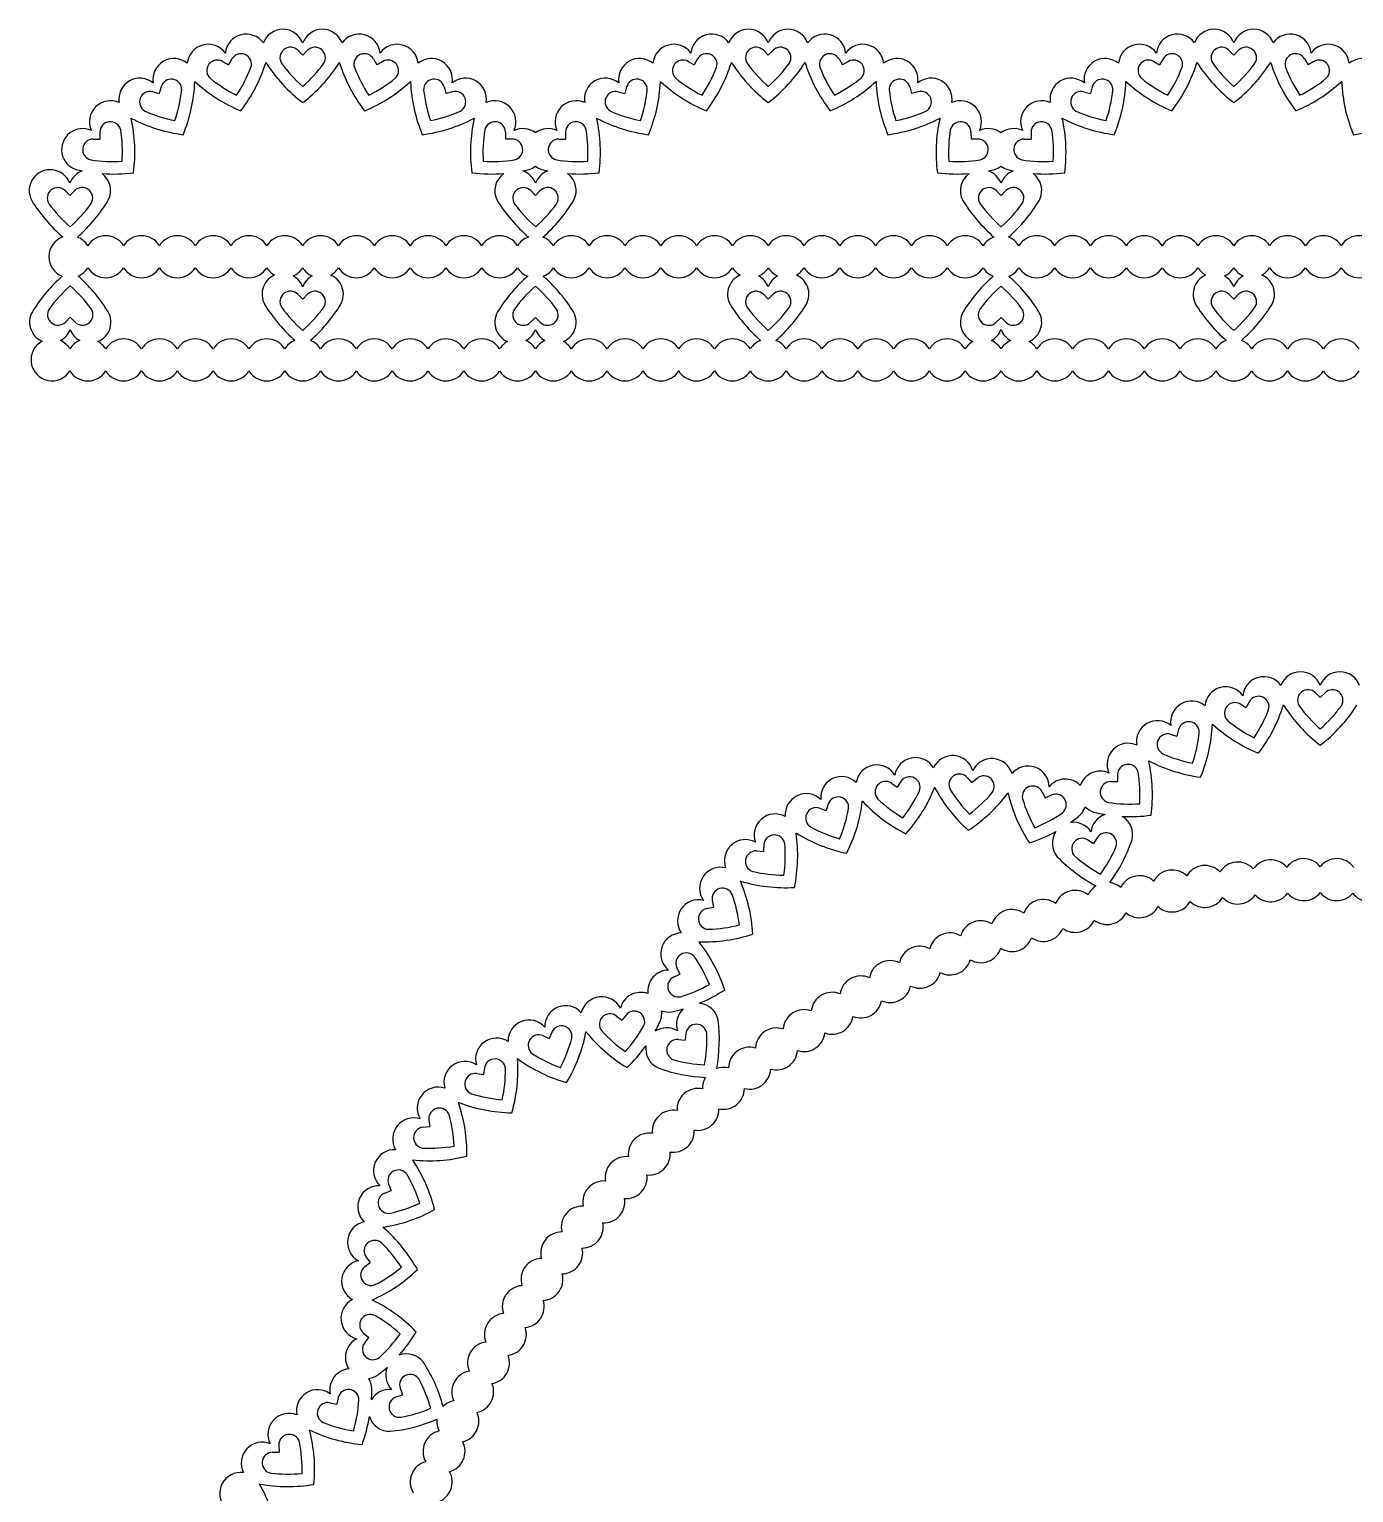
# Model space of a CAD drawing. Extents: x 452 to 770, y 213 to 497.
# Drawn here: x 451.9 to 578.1, y 357.2 to 496.6 of the extents above; entities that cross this region are included whole.
import ezdxf

# ---------------------------------------------------------------- set-up
doc = ezdxf.new("R2010")
doc.units = 0
doc.layers.get('0').update_dxf_attribs({"linetype": 'CONTINUOUS'})

msp = doc.modelspace()

# ---------------------------------------------------------------- linework, layer by layer
for p, q in [((471.229486, 493.764374), (470.904661, 493.203459)), ((477.516498, 494.592075), (477.975429, 494.134343)), ((478.434361, 494.592075), (477.975429, 494.134343)), ((484.721373, 493.764374), (485.046197, 493.203459)), ((515.58704, 493.764301), (515.262215, 493.203385)), ((521.874052, 494.592001), (522.332983, 494.13427)), ((522.791915, 494.592001), (522.332983, 494.13427)), ((529.078927, 493.764301), (529.403752, 493.203385)), ((559.944594, 493.764227), (559.619769, 493.203312)), ((566.231606, 494.591928), (566.690537, 494.134196)), ((567.149469, 494.591928), (566.690537, 494.134196)), ((573.436481, 493.764227), (573.761306, 493.203312)), ((470.342898, 493.526814), (470.904661, 493.203459)), ((485.607961, 493.526814), (485.046197, 493.203459)), ((514.700452, 493.52674), (515.262215, 493.203385)), ((529.965515, 493.52674), (529.403752, 493.203385)), ((559.058006, 493.526667), (559.619769, 493.203312)), ((574.323069, 493.526667), (573.761306, 493.203312)), ((464.484335, 491.100117), (464.315754, 490.474244)), ((491.466524, 491.100117), (491.635104, 490.474244)), ((508.841889, 491.100044), (508.673308, 490.474171)), ((535.824078, 491.100044), (535.992658, 490.474171)), ((553.199443, 491.09997), (553.030863, 490.474097)), ((463.689442, 490.641186), (464.315754, 490.474244)), ((492.261417, 490.641186), (491.635104, 490.474244)), ((508.046996, 490.641112), (508.673308, 490.474171)), ((536.618971, 490.641112), (535.992658, 490.474171)), ((552.40455, 490.641039), (553.030863, 490.474097)), ((458.65858, 486.78087), (458.657732, 486.132691)), ((497.292279, 486.78087), (497.293127, 486.132691)), ((503.016134, 486.780796), (503.015286, 486.132617)), ((541.649833, 486.780796), (541.650681, 486.132617)), ((547.373688, 486.780723), (547.37284, 486.132544)), ((458.009553, 486.131842), (458.657732, 486.132691)), ((497.941306, 486.131842), (497.293127, 486.132691)), ((502.367107, 486.131769), (503.015286, 486.132617)), ((542.29886, 486.131769), (541.650681, 486.132617)), ((546.724661, 486.131695), (547.37284, 486.132544)), ((455.341284, 481.217089), (455.802579, 480.76174)), ((456.259135, 481.221841), (455.802579, 480.76174)), ((499.698866, 481.216274), (500.160164, 480.760927)), ((500.616717, 481.221031), (500.160164, 480.760927)), ((544.05642, 481.2162), (544.517718, 480.760853)), ((544.974271, 481.220957), (544.517718, 480.760853)), ((477.516498, 471.344581), (477.975429, 470.886849)), ((478.434361, 471.344581), (477.975429, 470.886849)), ((521.874052, 471.344507), (522.332983, 470.886776)), ((522.791915, 471.344507), (522.332983, 470.886776)), ((566.231606, 471.344434), (566.690537, 470.886702)), ((567.149469, 471.344434), (566.690537, 470.886702)), ((455.369042, 468.691787), (455.827976, 469.149516)), ((456.286905, 468.691781), (455.827976, 469.149516)), ((499.695252, 468.679399), (500.154184, 469.13713)), ((500.613116, 468.679399), (500.154184, 469.13713)), ((544.052806, 468.679325), (544.511738, 469.137057)), ((544.97067, 468.679325), (544.511738, 469.137057)), ((567.29353, 432.308274), (567.855293, 431.984919)), ((568.180118, 432.545835), (567.855293, 431.984919)), ((574.46713, 433.373536), (574.926061, 432.915804)), ((575.384993, 433.373536), (574.926061, 432.915804)), ((561.434967, 429.881578), (561.266386, 429.255705)), ((560.640074, 429.422646), (561.266386, 429.255705)), ((541.309133, 425.287988), (541.732575, 424.79724)), ((555.609212, 425.56233), (555.608364, 424.914151)), ((534.075985, 424.761789), (534.612014, 424.397358)), ((534.977847, 424.93243), (534.612014, 424.397358)), ((542.22443, 425.219396), (541.732575, 424.79724)), ((548.432008, 423.92418), (548.714007, 423.34056)), ((554.960185, 424.913303), (555.608364, 424.914151)), ((528.052457, 422.779689), (527.837576, 422.168164)), ((549.298364, 423.621029), (548.714007, 423.34056)), ((527.225491, 422.381443), (527.837576, 422.168164)), ((521.2245, 418.309168), (521.87093, 418.261575)), ((521.920214, 418.907878), (521.87093, 418.261575)), ((552.779305, 419.356778), (553.328585, 419.012644)), ((553.674155, 419.561022), (553.328585, 419.012644)), ((516.481971, 412.822481), (517.118692, 412.943818)), ((516.999021, 413.580855), (517.118692, 412.943818)), ((513.624249, 407.161647), (513.904719, 406.57729)), ((513.321098, 406.295291), (513.904719, 406.57729)), ((507.868578, 402.571653), (508.375874, 402.168183)), ((508.78067, 402.674421), (508.375874, 402.168183)), ((500.859356, 400.709901), (501.453791, 400.451477)), ((501.713771, 401.045234), (501.453791, 400.451477)), ((513.767079, 400.342787), (514.411277, 400.271057)), ((514.484693, 400.915065), (514.411277, 400.271057)), ((495.309334, 397.642513), (495.211889, 397.0017)), ((494.570824, 397.097467), (495.211889, 397.0017)), ((489.431535, 391.980532), (490.075543, 392.053948)), ((490.003813, 392.698146), (490.075543, 392.053948)), ((486.158769, 386.549084), (486.394786, 385.945402)), ((485.791723, 385.707806), (486.394786, 385.945402)), ((484.036236, 379.614377), (484.420455, 379.092349)), ((483.899436, 378.706765), (484.420455, 379.092349)), ((483.780862, 372.366611), (484.287099, 371.961815)), ((483.88363, 371.454519), (484.287099, 371.961815)), ((487.266385, 367.111968), (487.479664, 366.499882)), ((480.586705, 365.733877), (481.218822, 365.590471)), ((481.363882, 366.22221), (481.218822, 365.590471)), ((486.868139, 366.285002), (487.479664, 366.499882)), ((475.703703, 361.688151), (475.727092, 361.040394)), ((475.079398, 361.01531), (475.727092, 361.040394))]:
    msp.add_line(p, q)
for centre, radius, start, end in [((476.100429, 494.592075), 2, 20.364135, 159.547781), ((479.850429, 494.592075), 2, 20.452219, 159.635865), ((520.457983, 494.592001), 2, 20.364135, 159.547781), ((524.207983, 494.592001), 2, 20.452219, 159.635865), ((564.815537, 494.591928), 2, 20.364135, 159.547781), ((568.565537, 494.591928), 2, 20.452219, 159.635865), ((468.975081, 493.160308), 2, 35.364135, 174.547781), ((472.597303, 494.13088), 2, 35.452219, 174.635865), ((483.353556, 494.13088), 2, 5.364135, 144.547781), ((486.975778, 493.160308), 2, 5.452219, 144.635865), ((513.332635, 493.160235), 2, 35.364135, 174.547781), ((516.954857, 494.130806), 2, 35.452219, 174.635865), ((527.71111, 494.130806), 2, 5.364135, 144.547781), ((531.333332, 493.160235), 2, 5.452219, 144.635865), ((557.690189, 493.160161), 2, 35.364135, 174.547781), ((561.312411, 494.130733), 2, 35.452219, 174.635865), ((572.068664, 494.130733), 2, 5.364135, 144.547781), ((575.690886, 493.160161), 2, 5.452219, 144.635865), ((465.710686, 491.808152), 2, 50.452219, 189.635865), ((469.844032, 492.660134), 1, 60.074998, 227.272929), ((472.094856, 493.263241), 1, 342.727071, 149.925002), ((476.810317, 493.884043), 1, 45.074998, 212.272929), ((479.140542, 493.884043), 1, 327.727071, 134.925002), ((483.856003, 493.263241), 1, 30.074998, 197.272929), ((486.106827, 492.660134), 1, 312.727071, 119.925002), ((490.240173, 491.808152), 2, 350.364135, 129.547781), ((510.06824, 491.808078), 2, 50.452219, 189.635865), ((514.201586, 492.660061), 1, 60.074998, 227.272929), ((516.45241, 493.263167), 1, 342.727071, 149.925002), ((521.167871, 493.88397), 1, 45.074998, 212.272929), ((523.498096, 493.88397), 1, 327.727071, 134.925002), ((528.213557, 493.263167), 1, 30.074998, 197.272929), ((530.464381, 492.660061), 1, 312.727071, 119.925002), ((534.597727, 491.808078), 2, 350.364135, 129.547781), ((554.425794, 491.808005), 2, 50.452219, 189.635865), ((558.55914, 492.659987), 1, 60.074998, 227.272929), ((560.809964, 493.263094), 1, 342.727071, 149.925002), ((565.525425, 493.883896), 1, 45.074998, 212.272929), ((567.85565, 493.883896), 1, 327.727071, 134.925002), ((572.571111, 493.263094), 1, 30.074998, 197.272929), ((574.821935, 492.659987), 1, 312.727071, 119.925002), ((578.955281, 491.808005), 2, 350.364135, 129.547781), ((460.326281, 497.872741), 13.636709, 326.351366, 338.912375), ((460.332156, 497.850817), 14.811709, 322.464095, 342.531587), ((472.597303, 494.13088), 2, 338.708037, 339.547781), ((476.100429, 494.592075), 2, 215.452219, 216.291963), ((486.984861, 501.359712), 14.811709, 212.468413, 232.535905), ((486.984861, 501.382409), 13.636709, 216.087625, 228.648634), ((468.965998, 501.359712), 14.811709, 307.464095, 327.531587), ((468.965998, 501.382409), 13.636709, 311.351366, 323.912375), ((479.850429, 494.592075), 2, 323.708037, 324.547781), ((483.353556, 494.13088), 2, 200.452219, 201.291963), ((495.618703, 497.850817), 14.811709, 197.468413, 217.535905), ((495.624577, 497.872741), 13.636709, 201.087625, 213.648634), ((504.683836, 497.872667), 13.636709, 326.351366, 338.912375), ((504.68971, 497.850743), 14.811709, 322.464095, 342.531587), ((516.954857, 494.130806), 2, 338.708037, 339.547781), ((520.457983, 494.592001), 2, 215.452219, 216.291963), ((531.342415, 501.359638), 14.811709, 212.468413, 232.535905), ((531.342415, 501.382336), 13.636709, 216.087625, 228.648634), ((513.323552, 501.359638), 14.811709, 307.464095, 327.531587), ((513.323552, 501.382336), 13.636709, 311.351366, 323.912375), ((524.207983, 494.592001), 2, 323.708037, 324.547781), ((527.71111, 494.130806), 2, 200.452219, 201.291963), ((539.976257, 497.850743), 14.811709, 197.468413, 217.535905), ((539.982131, 497.872667), 13.636709, 201.087625, 213.648634), ((549.04139, 497.872594), 13.636709, 326.351366, 338.912375), ((549.047264, 497.85067), 14.811709, 322.464095, 342.531587), ((561.312411, 494.130733), 2, 338.708037, 339.547781), ((564.815537, 494.591928), 2, 215.452219, 216.291963), ((575.699969, 501.359565), 14.811709, 212.468413, 232.535905), ((575.699969, 501.382262), 13.636709, 216.087625, 228.648634), ((557.681106, 501.359565), 14.811709, 307.464095, 327.531587), ((557.681106, 501.382262), 13.636709, 311.351366, 323.912375), ((568.565537, 494.591928), 2, 323.708037, 324.547781), ((572.068664, 494.130733), 2, 200.452219, 201.291963), ((584.333811, 497.85067), 14.811709, 197.468413, 217.535905), ((584.339685, 497.872594), 13.636709, 201.087625, 213.648634), ((462.463091, 489.933152), 2, 50.364135, 189.547781), ((465.449921, 490.840034), 1, 357.727071, 164.925002), ((452.889325, 492.246538), 13.636709, 341.351366, 353.912375), ((452.900674, 492.226881), 14.811709, 337.464095, 357.531587), ((465.710686, 491.808152), 2, 353.708037, 354.547781), ((468.975081, 493.160308), 2, 230.452219, 231.291963), ((477.737041, 502.514441), 14.811709, 227.468413, 247.535905), ((477.731166, 502.536366), 13.636709, 231.087625, 243.648634), ((478.213818, 502.514441), 14.811709, 292.464095, 312.531587), ((478.219693, 502.536366), 13.636709, 296.351366, 308.912375), ((486.975778, 493.160308), 2, 308.708037, 309.547781), ((490.240173, 491.808152), 2, 185.452219, 186.291963), ((503.050185, 492.226881), 14.811709, 182.468413, 202.535905), ((490.500938, 490.840034), 1, 15.074998, 182.272929), ((503.061534, 492.246538), 13.636709, 186.087625, 198.648634), ((493.487768, 489.933152), 2, 350.452219, 129.635865), ((506.820645, 489.933078), 2, 50.364135, 189.547781), ((509.807475, 490.839961), 1, 357.727071, 164.925002), ((497.246879, 492.246465), 13.636709, 341.351366, 353.912375), ((497.258228, 492.226808), 14.811709, 337.464095, 357.531587), ((510.06824, 491.808078), 2, 353.708037, 354.547781), ((513.332635, 493.160235), 2, 230.452219, 231.291963), ((522.094595, 502.514368), 14.811709, 227.468413, 247.535905), ((522.08872, 502.536292), 13.636709, 231.087625, 243.648634), ((522.571372, 502.514368), 14.811709, 292.464095, 312.531587), ((522.577247, 502.536292), 13.636709, 296.351366, 308.912375), ((531.333332, 493.160235), 2, 308.708037, 309.547781), ((534.597727, 491.808078), 2, 185.452219, 186.291963), ((547.407739, 492.226808), 14.811709, 182.468413, 202.535905), ((534.858492, 490.839961), 1, 15.074998, 182.272929), ((547.419088, 492.246465), 13.636709, 186.087625, 198.648634), ((537.845322, 489.933078), 2, 350.452219, 129.635865), ((551.178199, 489.933005), 2, 50.364135, 189.547781), ((554.165029, 490.839887), 1, 357.727071, 164.925002), ((541.604433, 492.246391), 13.636709, 341.351366, 353.912375), ((541.615782, 492.226735), 14.811709, 337.464095, 357.531587), ((554.425794, 491.808005), 2, 353.708037, 354.547781), ((557.690189, 493.160161), 2, 230.452219, 231.291963), ((566.452149, 502.514294), 14.811709, 227.468413, 247.535905), ((566.446274, 502.536219), 13.636709, 231.087625, 243.648634), ((566.928926, 502.514294), 14.811709, 292.464095, 312.531587), ((566.934801, 502.536219), 13.636709, 296.351366, 308.912375), ((575.690886, 493.160161), 2, 308.708037, 309.547781), ((578.955281, 491.808005), 2, 185.452219, 186.291963), ((591.765293, 492.226735), 14.811709, 182.468413, 202.535905), ((459.659892, 487.782181), 2, 65.452219, 204.635865), ((463.431888, 489.674922), 1, 75.074998, 242.272929), ((492.518971, 489.674922), 1, 297.727071, 104.925002), ((496.290967, 487.782181), 2, 335.364135, 114.547781), ((504.017446, 487.782108), 2, 65.452219, 204.635865), ((507.789442, 489.674849), 1, 75.074998, 242.272929), ((536.876525, 489.674849), 1, 297.727071, 104.925002), ((540.648521, 487.782108), 2, 335.364135, 114.547781), ((548.375, 487.782034), 2, 65.452219, 204.635865), ((552.146996, 489.674775), 1, 75.074998, 242.272929), ((462.463091, 489.933152), 2, 245.452219, 246.291963), ((459.659892, 487.782181), 2, 8.708037, 9.547781), ((447.177995, 484.871168), 14.811709, 352.464095, 12.531587), ((468.505466, 501.236313), 14.811709, 242.468413, 262.535905), ((468.494118, 501.255969), 13.636709, 246.087625, 258.648634), ((487.445392, 501.236313), 14.811709, 277.464095, 297.531587), ((487.456741, 501.255969), 13.636709, 281.351366, 293.912375), ((508.772864, 484.871168), 14.811709, 167.468413, 187.535905), ((493.487768, 489.933152), 2, 293.708037, 294.547781), ((496.290967, 487.782181), 2, 170.452219, 171.291963), ((504.017446, 487.782108), 2, 8.708037, 9.547781), ((506.820645, 489.933078), 2, 245.452219, 246.291963), ((491.535549, 484.871095), 14.811709, 352.464095, 12.531587), ((512.86302, 501.236239), 14.811709, 242.468413, 262.535905), ((512.851672, 501.255896), 13.636709, 246.087625, 258.648634), ((531.802946, 501.236239), 14.811709, 277.464095, 297.531587), ((531.814295, 501.255896), 13.636709, 281.351366, 293.912375), ((553.130418, 484.871095), 14.811709, 167.468413, 187.535905), ((537.845322, 489.933078), 2, 293.708037, 294.547781), ((540.648521, 487.782108), 2, 170.452219, 171.291963), ((551.178199, 489.933005), 2, 245.452219, 246.291963), ((548.375, 487.782034), 2, 8.708037, 9.547781), ((535.893103, 484.871021), 14.811709, 352.464095, 12.531587), ((557.220575, 501.236166), 14.811709, 242.468413, 262.535905), ((557.209226, 501.255822), 13.636709, 246.087625, 258.648634), ((576.1605, 501.236166), 14.811709, 277.464095, 297.531587), ((457.008241, 485.130531), 2, 65.364135, 252.452439), ((459.658579, 486.779561), 1, 12.727071, 179.925002), ((447.161945, 484.887218), 13.636709, 356.351366, 8.912375), ((508.788914, 484.887218), 13.636709, 171.087625, 183.648634), ((496.292279, 486.779561), 1, 0.074998, 167.272929), ((498.942617, 485.130531), 2, 52.712227, 114.635865), ((501.365795, 485.130457), 2, 65.364135, 127.284298), ((504.016133, 486.779487), 1, 12.727071, 179.925002), ((491.519499, 484.887144), 13.636709, 356.351366, 8.912375), ((553.146468, 484.887144), 13.636709, 171.087625, 183.648634), ((540.649833, 486.779487), 1, 0.074998, 167.272929), ((543.300171, 485.130457), 2, 53.480725, 114.635865), ((545.723349, 485.130384), 2, 65.364135, 127.284298), ((548.373688, 486.779414), 1, 12.727071, 179.925002), ((535.877053, 484.887071), 13.636709, 356.351366, 8.912375), ((458.010862, 485.131843), 1, 90.074998, 257.272929), ((497.939997, 485.131843), 1, 282.727071, 89.925002), ((502.368416, 485.13177), 1, 90.074998, 257.272929), ((542.297551, 485.13177), 1, 282.727071, 89.925002), ((546.72597, 485.131696), 1, 90.074998, 257.272929), ((459.903205, 497.628477), 13.636709, 261.087625, 273.648634), ((496.047654, 497.628477), 13.636709, 266.351366, 278.912375), ((504.260759, 497.628404), 13.636709, 261.087625, 273.648634), ((540.405208, 497.628404), 13.636709, 266.351366, 278.912375), ((548.618313, 497.628331), 13.636709, 261.087625, 273.648634), ((453.925235, 481.209759), 2, 20.660748, 207.749052), ((457.675184, 481.229172), 2, 110.783051, 159.932478), ((459.919255, 497.612428), 14.811709, 256.275989, 258.49692), ((459.919255, 497.612428), 14.811709, 265.904791, 277.535905), ((457.675184, 481.229172), 2, 332.844174, 53.617945), ((496.031604, 497.612428), 14.811709, 262.464095, 274.242035), ((498.282816, 481.208934), 2, 125.295678, 207.749409), ((496.031604, 497.612428), 14.811709, 281.386853, 283.724011), ((498.282816, 481.208934), 2, 20.661105, 70.33321), ((498.942617, 485.130531), 2, 287.547561, 307.284298), ((501.365795, 485.130457), 2, 232.712227, 252.452439), ((502.032766, 481.228371), 2, 110.783408, 159.932836), ((504.276809, 497.612354), 14.811709, 256.275989, 258.49692), ((504.276809, 497.612354), 14.811709, 265.904791, 277.535905), ((502.032766, 481.228371), 2, 332.844532, 53.618303), ((540.389158, 497.612354), 14.811709, 262.464095, 274.242035), ((542.64037, 481.20886), 2, 125.295678, 207.749409), ((540.389158, 497.612354), 14.811709, 281.386853, 283.724011), ((542.64037, 481.20886), 2, 20.661105, 70.33321), ((543.300171, 485.130457), 2, 287.547561, 307.286845), ((545.723349, 485.130384), 2, 232.712227, 252.452439), ((546.39032, 481.228297), 2, 110.783408, 159.932836), ((548.634363, 497.612281), 14.811709, 256.275989, 258.49692), ((548.634363, 497.612281), 14.811709, 256.275989, 258.49692), ((548.634363, 497.612281), 14.811709, 265.904791, 277.535905), ((546.39032, 481.228297), 2, 332.844532, 53.618303), ((454.638778, 480.505411), 1, 45.371612, 212.569542), ((456.968971, 480.517475), 1, 328.023684, 135.221615), ((498.996364, 480.504591), 1, 45.371969, 212.5699), ((501.326558, 480.516669), 1, 328.024042, 135.221972), ((543.353918, 480.504518), 1, 45.371969, 212.5699), ((545.684112, 480.516595), 1, 328.024042, 135.221972), ((464.774485, 488.033652), 14.811709, 211.572602, 229.321147), ((464.774367, 488.056349), 13.636709, 216.384238, 228.945248), ((446.755746, 487.963068), 13.636709, 311.647979, 324.208988), ((446.755864, 487.940371), 14.811709, 311.161488, 329.020624), ((509.132024, 488.032895), 14.811709, 211.572959, 229.321369), ((509.131906, 488.055592), 13.636709, 216.384596, 228.945605), ((491.113286, 487.962199), 13.636709, 311.648336, 324.209345), ((491.113404, 487.939502), 14.811709, 311.161706, 329.020982), ((553.489578, 488.032821), 14.811709, 211.572959, 229.321369), ((553.489461, 488.055519), 13.636709, 216.384596, 228.945605), ((535.47084, 487.962125), 13.636709, 311.648336, 324.209345), ((535.470958, 487.939428), 14.811709, 311.161706, 329.020982), ((459.208708, 474.917974), 2, 31.457143, 148.542857), ((462.620831, 474.917974), 2, 31.457143, 148.542857), ((466.032954, 474.917974), 2, 31.457143, 148.542857), ((469.445077, 474.917974), 2, 31.457143, 148.542857), ((472.8572, 474.917974), 2, 31.457143, 148.542857), ((476.269323, 474.917974), 2, 31.454675, 148.542857), ((479.681446, 474.917974), 2, 31.457143, 148.542857), ((483.093569, 474.917974), 2, 31.457143, 148.542857), ((486.505692, 474.917974), 2, 31.457143, 148.542857), ((489.917815, 474.917974), 2, 31.457143, 148.542857), ((493.329938, 474.917974), 2, 31.457143, 148.542857), ((496.742061, 474.917974), 2, 31.457143, 148.542857), ((503.566262, 474.917901), 2, 31.457143, 148.542857), ((506.978385, 474.917901), 2, 31.457143, 148.542857), ((510.390508, 474.917901), 2, 31.457143, 148.542857), ((513.802631, 474.917901), 2, 31.457143, 148.542857), ((517.214754, 474.917901), 2, 31.457143, 148.542857), ((520.626877, 474.917901), 2, 31.454675, 148.542857), ((524.039, 474.917901), 2, 31.457143, 148.542857), ((527.451123, 474.917901), 2, 31.457143, 148.542857), ((530.863246, 474.917901), 2, 31.457143, 148.542857), ((534.275369, 474.917901), 2, 31.457143, 148.542857), ((537.687492, 474.917901), 2, 31.457143, 148.542857), ((541.099615, 474.917901), 2, 31.457143, 148.542857), ((547.923816, 474.917827), 2, 31.457143, 148.542857), ((551.335939, 474.917827), 2, 31.457143, 148.542857), ((554.748062, 474.917827), 2, 31.457143, 148.542857), ((558.160185, 474.917827), 2, 31.457143, 148.542857), ((561.572308, 474.917827), 2, 31.457143, 148.542857), ((564.984431, 474.917827), 2, 31.454675, 148.542857), ((568.396554, 474.917827), 2, 31.457143, 148.542857), ((571.808677, 474.917827), 2, 31.457143, 148.542857), ((575.2208, 474.917827), 2, 31.457143, 148.542857), ((578.632923, 474.917827), 2, 31.457143, 148.542857), ((455.796653, 474.918787), 2, 109.776812, 248.610536), ((455.796653, 474.918787), 2, 31.456786, 69.26678), ((500.154184, 474.917974), 2, 109.775239, 148.542857), ((500.154184, 474.917974), 2, 31.457143, 69.265216), ((544.511738, 474.917901), 2, 109.775239, 148.542857), ((544.511738, 474.917901), 2, 31.457143, 69.265216), ((464.837362, 461.924091), 14.811709, 131.271009, 147.53123), ((455.796653, 474.918787), 2, 292.714405, 328.542499), ((446.8185, 461.924204), 14.811709, 32.468055, 48.830262), ((459.208708, 474.917974), 2, 211.457143, 328.542857), ((462.620831, 474.917974), 2, 211.457143, 328.542857), ((466.032954, 474.917974), 2, 211.457143, 328.542857), ((469.445077, 474.917974), 2, 211.457143, 328.542857), ((472.8572, 474.917974), 2, 211.457143, 328.542857), ((476.100429, 471.344581), 2, 113.869473, 216.291963), ((476.269323, 474.917974), 2, 211.457143, 240.718477), ((476.100429, 471.344581), 2, 20.364135, 60.718477), ((476.269323, 474.917974), 2, 293.869473, 328.545325), ((479.681446, 474.917974), 2, 211.457143, 246.132101), ((479.850429, 471.344581), 2, 119.282825, 159.635865), ((479.681446, 474.917974), 2, 299.282825, 328.542857), ((479.850429, 471.344581), 2, 323.708037, 66.132101), ((483.093569, 474.917974), 2, 211.457143, 328.542857), ((486.505692, 474.917974), 2, 211.457143, 328.542857), ((489.917815, 474.917974), 2, 211.457143, 328.542857), ((493.329938, 474.917974), 2, 211.457143, 328.542857), ((496.742061, 474.917974), 2, 211.457143, 328.542857), ((509.163615, 461.911762), 14.811709, 131.174398, 147.531587), ((500.154184, 474.917974), 2, 211.457143, 248.225647), ((500.154184, 474.917974), 2, 291.774353, 328.542857), ((491.144753, 461.911762), 14.811709, 32.468413, 48.825602), ((503.566262, 474.917901), 2, 211.457143, 328.542857), ((506.978385, 474.917901), 2, 211.457143, 328.542857), ((510.390508, 474.917901), 2, 211.457143, 328.542857), ((513.802631, 474.917901), 2, 211.457143, 328.542857), ((517.214754, 474.917901), 2, 211.457143, 328.542857), ((520.457983, 471.344507), 2, 113.869473, 216.291963), ((520.626877, 474.917901), 2, 211.457143, 240.718477), ((520.457983, 471.344507), 2, 20.364135, 60.718477), ((520.626877, 474.917901), 2, 293.869473, 328.545325), ((524.039, 474.917901), 2, 211.457143, 246.132101), ((524.207983, 471.344507), 2, 119.282825, 159.635865), ((524.039, 474.917901), 2, 299.282825, 328.542857), ((524.207983, 471.344507), 2, 323.708037, 66.132101), ((527.451123, 474.917901), 2, 211.457143, 328.542857), ((530.863246, 474.917901), 2, 211.457143, 328.542857), ((534.275369, 474.917901), 2, 211.457143, 328.542857), ((537.687492, 474.917901), 2, 211.457143, 328.542857), ((541.099615, 474.917901), 2, 211.457143, 328.542857), ((553.521169, 461.911688), 14.811709, 131.174398, 147.531587), ((544.511738, 474.917901), 2, 211.457143, 248.225647), ((544.511738, 474.917901), 2, 291.774353, 328.542857), ((535.502307, 461.911688), 14.811709, 32.468413, 48.825602), ((547.923816, 474.917827), 2, 211.457143, 328.542857), ((551.335939, 474.917827), 2, 211.457143, 328.542857), ((554.748062, 474.917827), 2, 211.457143, 328.542857), ((558.160185, 474.917827), 2, 211.457143, 328.542857), ((561.572308, 474.917827), 2, 211.457143, 328.542857), ((564.815537, 471.344434), 2, 113.869473, 216.291963), ((564.984431, 474.917827), 2, 211.457143, 240.718477), ((564.815537, 471.344434), 2, 20.364135, 60.718477), ((564.984431, 474.917827), 2, 293.869473, 328.545325), ((568.396554, 474.917827), 2, 211.457143, 246.132101), ((568.565537, 471.344434), 2, 119.282825, 159.635865), ((568.396554, 474.917827), 2, 299.282825, 328.542857), ((568.565537, 471.344434), 2, 323.708037, 66.132101), ((571.808677, 474.917827), 2, 211.457143, 328.542857), ((575.2208, 474.917827), 2, 211.457143, 328.542857), ((578.632923, 474.917827), 2, 211.457143, 328.542857), ((464.837362, 461.901394), 13.636709, 131.351008, 143.912017), ((446.8185, 461.901506), 13.636709, 36.087268, 48.648277), ((476.810317, 470.636549), 1, 45.074998, 212.272929), ((479.140542, 470.636549), 1, 327.727071, 134.925002), ((509.163615, 461.889064), 13.636709, 131.351366, 143.912375), ((491.144753, 461.889064), 13.636709, 36.087625, 48.648634), ((521.167871, 470.636476), 1, 45.074998, 212.272929), ((523.498096, 470.636476), 1, 327.727071, 134.925002), ((553.521169, 461.888991), 13.636709, 131.351366, 143.912375), ((535.502307, 461.888991), 13.636709, 36.087625, 48.648634), ((565.525425, 470.636402), 1, 45.074998, 212.272929), ((567.85565, 470.636402), 1, 327.727071, 134.925002), ((454.662866, 469.399823), 1, 147.726713, 314.924644), ((456.99309, 469.399809), 1, 225.074641, 32.272572), ((486.984861, 478.112218), 14.811709, 212.468413, 228.872012), ((486.984861, 478.134915), 13.636709, 216.087625, 228.648634), ((468.965998, 478.134915), 13.636709, 311.351366, 323.912375), ((468.965998, 478.112218), 14.811709, 311.127844, 327.531587), ((498.989072, 469.38743), 1, 147.727071, 314.925002), ((501.319296, 469.38743), 1, 225.074998, 32.272929), ((531.342415, 478.112144), 14.811709, 212.468413, 228.872012), ((531.342415, 478.134842), 13.636709, 216.087625, 228.648634), ((513.323552, 478.134842), 13.636709, 311.351366, 323.912375), ((513.323552, 478.112144), 14.811709, 311.127844, 327.531587), ((543.346626, 469.387357), 1, 147.727071, 314.925002), ((545.67685, 469.387357), 1, 225.074998, 32.272929), ((575.699969, 478.112071), 14.811709, 212.468413, 228.872012), ((575.699969, 478.134768), 13.636709, 216.087625, 228.648634), ((557.681106, 478.134768), 13.636709, 311.351366, 323.912375), ((557.681106, 478.112071), 14.811709, 311.127844, 327.531587), ((453.952973, 468.691796), 2, 143.70768, 246.318639), ((457.702973, 468.691773), 2, 292.58692, 36.291605), ((498.279184, 468.679399), 2, 143.708037, 246.492705), ((502.029184, 468.679399), 2, 293.504183, 36.291963), ((542.636738, 468.679325), 2, 143.708037, 246.492705), ((546.386738, 468.679325), 2, 293.504183, 36.291963), ((453.952973, 468.691796), 2, 298.062096, 339.635508), ((457.702973, 468.691773), 2, 200.363777, 241.036999), ((498.279184, 468.679399), 2, 298.903449, 339.635865), ((502.029184, 468.679399), 2, 200.364135, 241.096551), ((542.636738, 468.679325), 2, 298.903449, 339.635865), ((546.386738, 468.679325), 2, 200.364135, 241.096551), ((454.09053, 465.095333), 2, 118.062096, 328.542499), ((454.09053, 465.095333), 2, 31.456786, 66.318639), ((457.502653, 465.095312), 2, 112.58692, 148.542499), ((457.502653, 465.095312), 2, 31.456786, 61.036999), ((460.914769, 465.094509), 2, 31.457143, 148.542857), ((464.326892, 465.094509), 2, 31.457143, 148.542857), ((467.739015, 465.094509), 2, 31.457143, 148.542857), ((471.151138, 465.094509), 2, 31.457143, 148.542857), ((474.563261, 465.094509), 2, 31.457143, 148.542857), ((477.975384, 465.094509), 2, 111.494549, 148.542857), ((477.975384, 465.094509), 2, 31.454675, 68.503543), ((481.387507, 465.094509), 2, 31.457143, 148.542857), ((484.79963, 465.094509), 2, 31.457143, 148.542857), ((488.211753, 465.094509), 2, 31.457143, 148.542857), ((491.623876, 465.094509), 2, 31.457143, 148.542857), ((495.035999, 465.094509), 2, 31.457143, 148.542857), ((498.448122, 465.094509), 2, 118.903449, 148.542857), ((498.448122, 465.094509), 2, 31.457143, 66.492705), ((501.860245, 465.094509), 2, 113.507295, 148.542857), ((501.8602, 465.094436), 2, 31.454675, 61.09834), ((505.272323, 465.094436), 2, 31.457143, 148.542857), ((508.684446, 465.094436), 2, 31.457143, 148.542857), ((512.096569, 465.094436), 2, 31.457143, 148.542857), ((515.508692, 465.094436), 2, 31.457143, 148.542857), ((518.920815, 465.094436), 2, 31.457143, 148.542857), ((522.332938, 465.094436), 2, 111.494549, 148.542857), ((522.332938, 465.094436), 2, 31.454675, 68.503543), ((525.745061, 465.094436), 2, 31.457143, 148.542857), ((529.157184, 465.094436), 2, 31.457143, 148.542857), ((532.569307, 465.094436), 2, 31.457143, 148.542857), ((535.98143, 465.094436), 2, 31.457143, 148.542857), ((539.393553, 465.094436), 2, 31.457143, 148.542857), ((542.805676, 465.094436), 2, 118.903449, 148.542857), ((542.805676, 465.094436), 2, 31.457143, 66.492705), ((546.217799, 465.094436), 2, 113.507295, 148.542857), ((546.217755, 465.094362), 2, 31.454675, 61.09834), ((549.629878, 465.094362), 2, 31.457143, 148.542857), ((553.042001, 465.094362), 2, 31.457143, 148.542857), ((556.454124, 465.094362), 2, 31.457143, 148.542857), ((559.866247, 465.094362), 2, 31.457143, 148.542857), ((563.27837, 465.094362), 2, 31.457143, 148.542857), ((566.690493, 465.094362), 2, 111.494549, 148.542857), ((566.690493, 465.094362), 2, 31.454675, 68.503543), ((570.102616, 465.094362), 2, 31.457143, 148.542857), ((573.514739, 465.094362), 2, 31.457143, 148.542857), ((576.926862, 465.094362), 2, 31.457143, 148.542857), ((457.502653, 465.095312), 2, 211.456786, 328.542499), ((460.914769, 465.094509), 2, 211.457143, 328.542857), ((464.326892, 465.094509), 2, 211.457143, 328.542857), ((467.739015, 465.094509), 2, 211.457143, 328.542857), ((471.151138, 465.094509), 2, 211.457143, 328.542857), ((474.563261, 465.094509), 2, 211.457143, 328.542857), ((477.975384, 465.094509), 2, 211.457143, 328.545325), ((481.387507, 465.094509), 2, 211.457143, 328.542857), ((484.79963, 465.094509), 2, 211.457143, 328.542857), ((488.211753, 465.094509), 2, 211.457143, 328.542857), ((491.623876, 465.094509), 2, 211.457143, 328.542857), ((495.035999, 465.094509), 2, 211.457143, 328.542857), ((498.448122, 465.094509), 2, 211.457143, 328.542857), ((501.860245, 465.094509), 2, 211.457143, 328.542857), ((505.272323, 465.094436), 2, 211.457143, 328.542857), ((508.684446, 465.094436), 2, 211.457143, 328.542857), ((512.096569, 465.094436), 2, 211.457143, 328.542857), ((515.508692, 465.094436), 2, 211.457143, 328.542857), ((518.920815, 465.094436), 2, 211.457143, 328.542857), ((522.332938, 465.094436), 2, 211.457143, 328.545325), ((525.745061, 465.094436), 2, 211.457143, 328.542857), ((529.157184, 465.094436), 2, 211.457143, 328.542857), ((532.569307, 465.094436), 2, 211.457143, 328.542857), ((535.98143, 465.094436), 2, 211.457143, 328.542857), ((539.393553, 465.094436), 2, 211.457143, 328.542857), ((542.805676, 465.094436), 2, 211.457143, 328.542857), ((546.217799, 465.094436), 2, 211.457143, 328.542857), ((549.629878, 465.094362), 2, 211.457143, 328.542857), ((553.042001, 465.094362), 2, 211.457143, 328.542857), ((556.454124, 465.094362), 2, 211.457143, 328.542857), ((559.866247, 465.094362), 2, 211.457143, 328.542857), ((563.27837, 465.094362), 2, 211.457143, 328.542857), ((566.690493, 465.094362), 2, 211.457143, 328.545325), ((570.102616, 465.094362), 2, 211.457143, 328.542857), ((573.514739, 465.094362), 2, 211.457143, 328.542857), ((576.926862, 465.094362), 2, 211.457143, 328.542857), ((573.051061, 433.373536), 2, 20.364135, 159.547781), ((576.801061, 433.373536), 2, 20.452219, 159.635865), ((565.925713, 431.941769), 2, 35.364135, 174.547781), ((569.547935, 432.91234), 2, 35.452219, 174.635865), ((573.760949, 432.665504), 1, 45.074998, 212.272929), ((576.091174, 432.665504), 1, 327.727071, 134.925002), ((562.661318, 430.589612), 2, 50.452219, 189.635865), ((566.794664, 431.441595), 1, 60.074998, 227.272929), ((569.045488, 432.044701), 1, 342.727071, 149.925002), ((557.276914, 436.654201), 13.636709, 326.351366, 338.912375), ((557.282788, 436.632277), 14.811709, 322.464095, 342.531587), ((569.547935, 432.91234), 2, 338.708037, 339.547781), ((573.051061, 433.373536), 2, 215.452219, 216.291963), ((583.935493, 440.141172), 14.811709, 212.468413, 232.535905), ((583.935493, 440.16387), 13.636709, 216.087625, 228.648634), ((565.91663, 440.141172), 14.811709, 307.464095, 327.531587), ((565.91663, 440.16387), 13.636709, 311.351366, 323.912375), ((559.413723, 428.714612), 2, 50.364135, 189.547781), ((560.38252, 428.456383), 1, 75.074998, 242.272929), ((562.400553, 429.621495), 1, 357.727071, 164.925002), ((549.839957, 431.027999), 13.636709, 341.351366, 353.912375), ((549.851306, 431.008342), 14.811709, 337.464095, 357.531587), ((562.661318, 430.589612), 2, 353.708037, 354.547781), ((565.925713, 431.941769), 2, 230.452219, 231.291963), ((574.687673, 441.295902), 14.811709, 227.468413, 247.535905), ((574.681798, 441.317826), 13.636709, 231.087625, 243.648634), ((556.610524, 426.563642), 2, 65.452219, 204.635865), ((536.369228, 425.195694), 2, 31.166505, 170.350151), ((539.897025, 425.393811), 2, 16.078421, 155.262066), ((543.636539, 425.113573), 2, 16.166505, 155.350151), ((556.610524, 426.563642), 2, 8.708037, 9.547781), ((559.413723, 428.714612), 2, 245.452219, 246.291963), ((544.128627, 423.652629), 14.811709, 352.464095, 12.531587), ((565.456098, 440.017773), 14.811709, 242.468413, 262.535905), ((565.44475, 440.03743), 13.636709, 246.087625, 258.648634), ((529.32829, 423.394098), 2, 46.166505, 185.350151), ((532.684604, 424.498525), 2, 31.078421, 170.262066), ((535.803347, 424.368029), 1, 338.441357, 145.639287), ((540.552016, 424.634709), 1, 40.789284, 207.987215), ((542.875725, 424.460571), 1, 323.441357, 130.639287), ((547.095405, 424.391878), 2, 1.078421, 140.262066), ((553.958873, 423.911991), 2, 65.364135, 161.324963), ((556.609211, 425.561021), 1, 12.727071, 179.925002), ((544.112577, 423.668678), 13.636709, 356.351366, 8.912375), ((533.513747, 423.934814), 1, 55.789284, 222.987215), ((524.412149, 429.844107), 13.636709, 322.065651, 334.62666), ((524.416369, 429.821805), 14.811709, 318.17838, 338.245873), ((536.369228, 425.195694), 2, 334.422323, 335.262066), ((539.897025, 425.393811), 2, 211.166505, 212.006249), ((551.256767, 431.329129), 14.811709, 208.182699, 228.250191), ((551.258463, 431.351764), 13.636709, 211.801911, 224.36292), ((547.531608, 423.489118), 1, 25.789284, 192.987215), ((550.634968, 423.153332), 2, 44.389323, 140.350151), ((554.961494, 423.913304), 1, 90.074998, 257.272929), ((525.949657, 421.767034), 2, 46.078421, 185.262066), ((528.995907, 422.448175), 1, 353.441357, 160.639287), ((516.585389, 424.768951), 14.811709, 333.17838, 353.245873), ((529.32829, 423.394098), 2, 349.422323, 350.262066), ((532.684604, 424.498525), 2, 226.166505, 227.006249), ((542.121099, 433.171721), 14.811709, 223.182699, 243.250191), ((542.116879, 433.194023), 13.636709, 226.801911, 239.36292), ((533.288289, 432.675681), 14.811709, 303.17838, 323.245873), ((533.289985, 432.698315), 13.636709, 307.065651, 319.62666), ((543.636539, 425.113573), 2, 319.422323, 320.262066), ((547.095405, 424.391878), 2, 196.166505, 197.006249), ((559.604247, 427.184838), 14.811709, 193.182699, 213.250191), ((559.611744, 427.206262), 13.636709, 196.801911, 209.36292), ((549.731068, 422.719493), 1, 308.441357, 115.639287), ((550.634968, 423.153332), 2, 304.422323, 341.324963), ((553.958873, 423.911991), 2, 224.389323, 252.452439), ((556.853837, 436.409938), 13.636709, 261.087625, 273.648634), ((522.993554, 419.831562), 2, 61.166505, 200.350151), ((526.896447, 421.437129), 1, 70.789284, 237.987215), ((516.575541, 424.789401), 13.636709, 337.065651, 349.62666), ((542.60404, 433.157515), 13.636709, 292.065651, 304.62666), ((542.596543, 433.136091), 14.811709, 305.127934, 308.245873), ((555.05472, 419.876127), 2, 107.681494, 172.493008), ((556.869887, 436.393889), 14.811709, 256.275989, 260.586352), ((553.958873, 423.911991), 2, 260.452219, 261.291963), ((556.869887, 436.393889), 14.811709, 266.871301, 277.535905), ((555.05472, 419.876127), 2, 345.404704, 59.776159), ((522.917319, 418.831843), 1, 8.441357, 175.639287), ((510.329019, 417.861462), 14.811709, 348.17838, 8.245873), ((522.993554, 419.831562), 2, 4.422323, 5.262066), ((525.949657, 421.767034), 2, 241.166505, 242.006249), ((532.819823, 432.587042), 14.811709, 238.182699, 258.250191), ((532.809975, 432.607492), 13.636709, 241.801911, 254.36292), ((542.596543, 433.136091), 14.811709, 288.17838, 298.842984), ((551.39874, 419.041673), 2, 145.938127, 220.309582), ((551.39874, 419.041673), 2, 33.221278, 98.032792), ((554.520182, 419.027882), 1, 340.584214, 147.782144), ((520.15116, 417.385484), 2, 61.078421, 200.262066), ((521.151075, 417.311867), 1, 85.789284, 252.987215), ((510.314213, 417.878666), 13.636709, 352.065651, 4.62666), ((552.248381, 418.509358), 1, 57.932141, 225.130072), ((542.932193, 424.074199), 13.636709, 324.208508, 336.769517), ((542.937243, 424.052071), 14.811709, 323.71209, 341.581154), ((560.504335, 428.061645), 14.811709, 224.133132, 242.002196), ((560.499284, 428.083773), 13.636709, 228.944768, 241.505777), ((563.933183, 414.922416), 2, 44.020561, 149.825593), ((567.064635, 415.247902), 2, 42.042539, 147.847571), ((570.205455, 415.465108), 2, 40.064517, 145.869549), ((573.351901, 415.573776), 2, 38.086495, 143.891527), ((576.500222, 415.573776), 2, 36.108473, 141.913505), ((517.796721, 414.750865), 2, 76.166505, 215.350151), ((523.972002, 429.632143), 13.636709, 256.801911, 269.36292), ((557.713297, 413.948286), 2, 47.976605, 153.781637), ((560.814832, 414.489038), 2, 45.998583, 151.803615), ((517.98183, 413.76548), 1, 23.441357, 190.639287), ((506.054865, 409.582858), 13.636709, 7.065651, 19.62666), ((520.15116, 417.385484), 2, 256.166505, 257.006249), ((517.796721, 414.750865), 2, 19.422323, 20.262066), ((506.073619, 409.570072), 14.811709, 3.17838, 23.245873), ((523.986807, 429.614939), 14.811709, 253.182699, 273.250191), ((551.575438, 412.547359), 2, 51.932649, 157.737681), ((554.632276, 413.300802), 2, 122.721608, 155.759659), ((554.632276, 413.300802), 2, 49.954627, 82.992678), ((567.064635, 415.247902), 2, 224.020561, 325.869549), ((570.205455, 415.465108), 2, 222.042539, 323.891527), ((573.351901, 415.573776), 2, 220.064517, 321.913505), ((576.500222, 415.573776), 2, 218.086495, 319.935483), ((579.646668, 415.465108), 2, 216.108473, 317.957461), ((515.684271, 411.65247), 2, 76.078421, 215.262066), ((516.669168, 411.840158), 1, 100.789284, 267.987215), ((545.548856, 410.726313), 2, 55.888693, 161.693725), ((548.546429, 411.688855), 2, 53.910671, 159.715703), ((557.713297, 413.948286), 2, 229.954627, 331.803615), ((560.814832, 414.489038), 2, 227.976605, 329.825593), ((563.933183, 414.922416), 2, 225.998583, 327.847571), ((542.586292, 409.66088), 2, 57.866715, 163.671747), ((551.575438, 412.547359), 2, 233.910671, 335.759659), ((554.632276, 413.300802), 2, 231.932649, 333.781637), ((514.091947, 408.49825), 2, 91.166505, 230.350151), ((516.224005, 424.457955), 14.811709, 268.182699, 288.250191), ((516.205252, 424.470741), 13.636709, 271.801911, 284.36292), ((539.662269, 408.493825), 2, 59.844737, 165.649769), ((545.548856, 410.726313), 2, 237.866715, 339.715703), ((548.546429, 411.688855), 2, 235.888693, 337.737681), ((514.525785, 407.594351), 1, 38.441357, 205.639287), ((515.684271, 411.65247), 2, 271.166505, 272.006249), ((514.091947, 408.49825), 2, 34.422323, 35.262066), ((504.109187, 400.459826), 14.811709, 18.17838, 38.245873), ((536.78027, 407.22654), 2, 61.822759, 167.627791), ((542.586292, 409.66088), 2, 239.844737, 341.693725), ((504.087764, 400.467322), 13.636709, 22.065651, 34.62666), ((533.94373, 405.860534), 2, 63.800781, 169.605813), ((539.662269, 408.493825), 2, 241.822759, 343.671747), ((512.8534, 404.958688), 2, 91.078421, 187.039249), ((513.756161, 405.394891), 1, 115.789284, 282.987215), ((531.15603, 404.397436), 2, 65.778803, 171.583835), ((536.78027, 407.22654), 2, 243.800781, 345.649769), ((506.461414, 402.413103), 2, 26.792706, 165.976352), ((510.187835, 402.83297), 2, 70.103608, 166.064437), ((510.039017, 417.475026), 13.636709, 286.801911, 299.36292), ((510.06044, 417.46753), 14.811709, 292.585587, 303.250191), ((528.420491, 402.838989), 2, 67.756825, 173.561857), ((533.94373, 405.860534), 2, 245.778803, 347.627791), ((503.031952, 401.562582), 2, 41.880791, 181.064437), ((509.561685, 402.049908), 1, 334.155642, 141.353573), ((510.187835, 402.83297), 2, 330.136609, 7.039249), ((512.8534, 404.958688), 2, 250.103608, 278.166724), ((510.06044, 417.46753), 14.811709, 281.990274, 286.300637), ((512.8534, 404.958688), 2, 286.166505, 287.006249), ((515.59182, 401.797969), 2, 133.395779, 198.207294), ((515.59182, 401.797969), 2, 11.11899, 85.490445), ((525.740373, 401.187051), 2, 69.734847, 175.539879), ((531.15603, 404.397436), 2, 247.756825, 349.605813), ((499.541175, 400.192553), 2, 41.792706, 180.976352), ((502.629809, 400.644143), 1, 349.155642, 156.353573), ((507.246113, 401.789006), 1, 51.50357, 218.7015), ((498.611566, 408.361939), 13.636709, 317.779937, 330.340946), ((498.614108, 408.339384), 14.811709, 330.84222, 333.960159), ((515.478258, 400.8018), 1, 6.2985, 173.49643), ((502.862476, 400.302789), 14.811709, 349.426375, 7.29544), ((528.420491, 402.838989), 2, 249.734847, 351.583835), ((496.4487, 398.483403), 2, 56.880791, 196.064437), ((500.460664, 399.792816), 1, 66.50357, 233.7015), ((490.419133, 403.906997), 13.636709, 332.779937, 345.340946), ((490.427425, 403.885868), 14.811709, 328.892666, 348.960159), ((503.031952, 401.562582), 2, 345.136609, 345.976352), ((506.461414, 402.413103), 2, 221.880791, 222.720534), ((516.519671, 410.356856), 14.811709, 218.896984, 238.964477), ((516.51713, 410.379411), 13.636709, 222.516197, 235.077206), ((512.659952, 399.459882), 2, 58.935563, 123.747078), ((513.656415, 399.348929), 1, 83.646427, 250.844358), ((502.848325, 400.320534), 13.636709, 349.922794, 2.483803), ((523.118872, 399.443589), 2, 71.712869, 177.517901), ((525.740373, 401.187051), 2, 251.712869, 353.561857), ((507.192419, 410.490027), 13.636709, 237.516197, 250.077206), ((498.614108, 408.339384), 14.811709, 313.892666, 324.55727), ((512.659952, 399.459882), 2, 171.652412, 246.023867), ((520.559109, 397.610682), 2, 73.690891, 179.495923), ((523.118872, 399.443589), 2, 253.690891, 355.539879), ((493.431458, 396.256577), 2, 56.792706, 195.976352), ((496.297969, 397.492176), 1, 4.155642, 171.353573), ((483.658873, 397.483496), 13.636709, 347.779937, 0.340946), ((483.672351, 397.465233), 14.811709, 343.892666, 3.960159), ((499.541175, 400.192553), 2, 236.880791, 237.720534), ((496.4487, 398.483403), 2, 0.136609, 0.976352), ((507.200711, 410.468898), 14.811709, 233.896984, 253.964477), ((516.95019, 411.537366), 14.811709, 249.847417, 267.716482), ((516.936039, 411.555111), 13.636709, 254.659054, 267.220063), ((518.064137, 395.690515), 2, 75.668913, 108.706964), ((520.559109, 397.610682), 2, 255.668913, 357.517901), ((494.423076, 396.108442), 1, 81.50357, 248.7015), ((518.064137, 395.690515), 2, 148.435894, 181.473945), ((490.886717, 393.805273), 2, 71.880791, 211.064437), ((498.15681, 408.18346), 13.636709, 252.516197, 265.077206), ((515.636929, 393.685374), 2, 77.646935, 183.451967), ((518.064137, 395.690515), 2, 257.646935, 359.495923), ((490.997671, 392.80881), 1, 19.155642, 186.353573), ((493.431458, 396.256577), 2, 251.880791, 252.720534), ((490.886717, 393.805273), 2, 15.136609, 15.976352), ((478.809234, 389.515034), 14.811709, 358.892666, 18.960159), ((498.170288, 408.165198), 14.811709, 248.896984, 268.964477), ((513.280376, 391.597651), 2, 79.624957, 185.429989), ((515.636929, 393.685374), 2, 259.624957, 1.473945), ((488.54863, 390.873405), 2, 71.792706, 210.976352), ((489.5448, 390.986967), 1, 96.50357, 263.7015), ((478.791488, 389.529186), 13.636709, 2.779937, 15.340946), ((510.997288, 389.429832), 2, 81.602979, 187.40801), ((513.280376, 391.597651), 2, 261.602979, 3.451967), ((486.725044, 387.846999), 2, 86.880791, 226.064437), ((490.043811, 403.602748), 14.811709, 263.896984, 283.964477), ((490.026065, 403.6169), 13.636709, 267.516197, 280.077206), ((508.790384, 387.184502), 2, 83.581, 189.386032), ((510.997288, 389.429832), 2, 263.581, 5.429989), ((487.09012, 386.913207), 1, 34.155642, 201.353573), ((488.54863, 390.873405), 2, 266.880791, 267.720534), ((486.725044, 387.846999), 2, 30.136609, 30.976352), ((476.169486, 380.577064), 14.811709, 13.892666, 33.960159), ((485.225449, 384.409891), 2, 86.792706, 225.976352), ((476.148682, 380.586141), 13.636709, 17.779937, 30.340946), ((506.662296, 384.864336), 2, 85.559022, 191.364054), ((508.790384, 387.184502), 2, 265.559022, 7.40801), ((486.158282, 384.777411), 1, 111.50357, 278.7015), ((506.662296, 384.864336), 2, 267.537044, 9.386032), ((483.375085, 397.092474), 14.811709, 278.896984, 298.964477), ((483.354282, 397.10155), 13.636709, 282.516197, 295.077206), ((504.615559, 382.472099), 2, 87.537044, 193.342076), ((484.24729, 381.014629), 2, 101.880791, 241.064437), ((484.24729, 381.014629), 2, 45.136609, 45.976352), ((485.225449, 384.409891), 2, 281.880791, 282.720534), ((475.933002, 371.260431), 14.811709, 28.892666, 48.960159), ((504.615559, 382.472099), 2, 269.515066, 11.364054), ((484.841611, 380.207143), 1, 49.155642, 216.353573), ((475.910558, 371.263814), 13.636709, 32.779937, 45.340946), ((502.652613, 380.010642), 2, 89.515066, 195.320098), ((483.688382, 377.306513), 2, 101.792706, 240.976352), ((500.775796, 377.482898), 2, 91.493088, 197.29812), ((502.652613, 380.010642), 2, 271.493088, 13.342076), ((484.494309, 377.902945), 1, 126.50357, 293.7015), ((478.618574, 389.078038), 14.811709, 293.896984, 313.964477), ((478.59613, 389.081421), 13.636709, 297.516197, 310.077206), ((500.775796, 377.482898), 2, 273.47111, 15.320098), ((498.987345, 374.89188), 2, 93.47111, 199.276142), ((483.622312, 373.773776), 2, 116.880791, 256.064437), ((483.688382, 377.306513), 2, 296.880791, 297.720534), ((483.622312, 373.773776), 2, 60.136609, 60.976352), ((478.115898, 362.200048), 14.811709, 43.892666, 63.960159), ((498.987345, 374.89188), 2, 275.449132, 17.29812), ((484.405374, 373.147626), 1, 64.155642, 231.353573), ((478.093344, 362.197507), 13.636709, 47.779937, 60.340946), ((497.289392, 372.240675), 2, 95.449132, 201.254164), ((476.075871, 380.103071), 13.636709, 312.516197, 325.077206), ((476.098426, 380.105612), 14.811709, 318.299873, 328.964477), ((497.289392, 372.240675), 2, 277.427154, 19.276142), ((484.042179, 370.047355), 2, 116.792706, 212.753534), ((484.666277, 370.832053), 1, 141.50357, 308.7015), ((495.683961, 369.532444), 2, 97.427154, 203.232186), ((487.880794, 368.387801), 2, 36.833276, 111.204731), ((477.060786, 361.517635), 14.811709, 15.140661, 33.009726), ((495.683961, 369.532444), 2, 279.405176, 21.254164), ((482.562902, 366.975604), 2, 95.817894, 191.778722), ((484.042179, 370.047355), 2, 275.817894, 303.88101), ((476.098426, 380.105612), 14.811709, 307.70456, 312.014923), ((484.042179, 370.047355), 2, 311.880791, 312.720534), ((487.880794, 368.387801), 2, 159.110065, 223.921579), ((488.2107, 367.441011), 1, 32.012785, 199.210716), ((494.172963, 366.770413), 2, 99.405176, 205.210208), ((479.387686, 364.980484), 2, 52.506992, 191.690638), ((482.338518, 365.998413), 1, 359.869928, 167.067859), ((482.562902, 366.975604), 2, 355.850894, 32.753534), ((486.25373, 365.009168), 2, 84.649849, 149.461363), ((469.74619, 366.915059), 14.811709, 356.556506, 359.674444), ((477.040337, 361.527483), 13.636709, 15.63708, 28.198089), ((494.172963, 366.770413), 2, 281.383198, 23.232186), ((480.365461, 364.758659), 1, 77.217856, 244.415786), ((469.734115, 366.934278), 13.636709, 343.494223, 356.055232), ((487.199654, 365.341552), 1, 109.360713, 276.558643), ((492.7582, 363.957873), 2, 101.383198, 134.421249), ((476.666874, 362.726202), 2, 67.595076, 206.778722), ((469.74619, 366.915059), 14.811709, 339.606952, 350.271556), ((486.25373, 365.009168), 2, 197.366698, 271.738153), ((484.878878, 377.752069), 14.811709, 275.561703, 293.430767), ((484.858428, 377.761918), 13.636709, 280.37334, 292.934349), ((492.7582, 363.957873), 2, 174.150179, 207.18823), ((492.7582, 363.957873), 2, 283.36122, 25.210208), ((476.703052, 361.724234), 1, 14.869928, 182.067859), ((479.387686, 364.980484), 2, 247.595076, 248.43482), ((476.666874, 362.726202), 2, 10.850894, 11.690638), ((464.302552, 359.350512), 14.811709, 354.606952, 14.674444), ((485.003197, 376.501672), 14.811709, 244.61127, 264.678763), ((484.991121, 376.520891), 13.636709, 248.230483, 260.791492), ((491.441359, 361.098178), 2, 103.36122, 209.166252), ((474.116227, 359.977258), 2, 67.506992, 206.690638), ((464.285914, 359.36595), 13.636709, 358.494223, 11.055232), ((491.441359, 361.098178), 2, 285.339242, 27.18823), ((475.118097, 360.016059), 1, 92.217856, 259.415786), ((490.224007, 358.194734), 2, 105.339242, 211.144274), ((472.071575, 357.095592), 2, 82.595076, 221.778722), ((476.541853, 372.574711), 13.636709, 263.230483, 275.791492), ((490.224007, 358.194734), 2, 287.317264, 29.166252), ((474.116227, 359.977258), 2, 262.595076, 263.43482), ((472.071575, 357.095592), 2, 25.850894, 26.690638), ((461.00225, 350.634803), 14.811709, 9.606952, 29.674444), ((476.558491, 372.559273), 14.811709, 259.61127, 279.678763)]:
    msp.add_arc(centre, radius, start, end)

doc.saveas('drawing.dxf')
